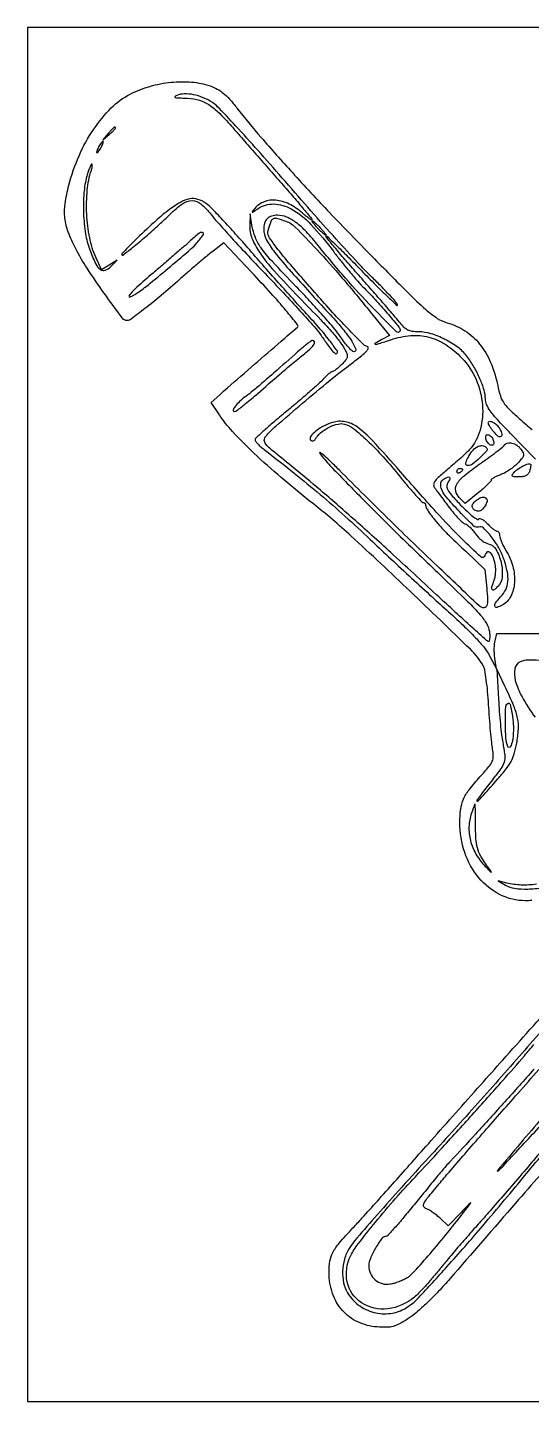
# Model space of a CAD drawing. Extents: x 0 to 485, y 0 to 483.
# Drawn here: x 0 to 177.2, y 0 to 483 of the extents above; entities that cross this region are included whole.
import ezdxf

# ---------------------------------------------------------------- set-up
doc = ezdxf.new("R2010")
doc.units = 0

msp = doc.modelspace()

# ---------------------------------------------------------------- linework, layer by layer
msp.add_lwpolyline([(0, 241.5), (0, 0), (242.5, 0), (485, 0), (485, 241.5), (485, 483), (242.5, 483), (0, 483)], close=True)
for points in [[(177.262335, 176.152585, -0.031535), (175.020099, 176.021962, -0.11651), (166.175297, 178.156768, -0.101732), (158.708889, 184.091205, -0.093341), (153.726388, 192.992146, -0.081221), (152, 203.549735, -0.031456), (152.297521, 208.274207, -0.0725), (153.246525, 211.696158, -0.061999), (155.233688, 215.017906, -0.018239), (159.063848, 219.570503, 0.008744), (162.214106, 223.173807, 0.068801), (163.398191, 225.047666, 0.111121), (163.762007, 226.799006, 0.038443), (163.519796, 229.385859, -0.016596), (163.203307, 231.681214, -0.003587), (162.816604, 235.669596, -0.003739), (162.436415, 240.295519, -0.003567), (162.118895, 245, 0.00815), (161.769859, 249.550227, 0.010551), (161.293826, 253.709375, 0.008467), (160.766306, 257.15329, 0.087571), (160.284428, 258.5, 0.070388), (155.709186, 264.40898, 0.002401), (134.535666, 284.800445, 0.00474), (113.770418, 304.234795, 0.018931), (100.5, 315.525423, -0.009307), (89.189853, 324.779017, -0.013567), (79.60527, 333.381776, -0.015264), (72.096178, 340.947041, -0.042518), (67.475289, 346.825842), (64.633847, 351.151685), (67.566924, 353.864151, -0.007348), (70.300108, 356.31824, -0.000331), (79.832357, 364.616298, -0.000583), (89.152363, 372.699689, -0.002323), (94.898179, 377.624908, 0.406245), (94.981217, 378.496041, 0.004505), (90.872471, 383.517812, 0.010201), (85.602785, 389.58528, 0.005256), (78.774864, 396.972698), (69.049727, 407.275307), (65.274864, 404.412996, 0.010439), (63.302991, 402.851923, 0.002855), (60.258866, 400.307459, 0.002885), (56.839713, 397.382206, 0.003002), (53.5, 394.456114, -0.006036), (46.989749, 388.821593, -0.009575), (41.266675, 384.172756, -0.005406), (36.428764, 380.477881, -0.161744), (34.990134, 380, -0.238078), (33.350033, 380.827867, -0.003684), (26.954357, 389.627016, -0.010323), (20.960883, 398.378147, -0.024828), (16.98961, 405.152695, -0.028838), (14.305491, 411.116526, -0.06406), (13.136301, 415.950675, -0.063078), (13.219781, 420.96991, -0.027235), (14.531591, 427.539901, -0.041229), (18.117785, 437.876637, -0.044249), (23.285249, 447.228763, -0.048015), (29.478129, 454.744605, -0.079322), (36.122574, 459.562113, -0.04644), (43.073512, 462.307914, -0.045362), (50.46679, 463.750778, -0.047069), (57.712173, 463.808791, -0.060658), (64.221269, 462.440273, -0.04099), (66.721494, 461.352617, -0.049051), (68.854056, 459.92386, -0.039091), (71.010305, 457.847799, -0.015531), (73.643736, 454.690273, 0.012148), (82.128658, 444.375643, 0.006425), (93.121474, 431.980758, 0.005678), (106.206065, 417.927687, 0.004051), (121.159833, 402.480884, 0.001997), (133.898846, 389.636434, 0.01551), (140.051811, 383.852336, 0.034155), (144.080136, 380.756768, 0.081575), (147.507216, 379.209313, -0.08011), (153.796405, 376.391518, -0.077997), (158.947206, 371.718703, -0.070258), (162.816477, 365.235164, -0.049176), (165.330349, 357.093899, 0.025066), (166.237129, 353.562461, 0.068844), (167.328201, 351.238469, 0.054832), (169.148898, 349.014221, 0.011687), (172.805108, 345.595054, 0.006161), (175.268396, 343.451035, 0.009197), (177.478599, 341.643547, 0.004845)], [(178.585294, 331.283961), (169.792647, 340.32278, -0.00647), (165.192557, 345.175751, -0.029119), (162.712582, 348.195959, -0.051915), (161.411984, 350.438632, -0.104033), (160.978038, 352.430799, 0.070211), (160.512845, 355.56504, 0.030377), (159.070087, 359.538761, 0.029009), (156.973964, 363.69598, 0.031658), (154.464646, 367.457465, 0.071172), (151.29344, 370.576408, 0.041831), (146.753766, 373.368284, 0.041949), (141.844536, 375.351379, 0.075154), (137.553656, 376.000029, -0.033195), (135.29205, 376.150359, -0.085046), (133.731107, 376.63736, -0.079759), (132.36326, 377.637373, -0.026724), (130.712989, 379.492986, 0.009056), (129.004202, 381.556783, 0.001262), (125.377409, 385.757512, 0.001443), (121.05614, 390.708213, 0.001224), (116.462989, 395.914073, -0.002688), (112.068831, 400.923886, -0.00427), (108.367253, 405.264471, -0.001098), (105.185184, 409.078037, -0.17505), (105, 409.590775, -0.661237), (105.208967, 409.679699, -0.001199), (108.831394, 406.177408, -0.004558), (113.040237, 402.013334, -0.002616), (118.043043, 396.919658, 0.00347), (122.982091, 391.908068, 0.006947), (126.96715, 388.029525, 0.006384), (129.888073, 385.33452, 0.824655), (130.107219, 385.5, 0.067162), (129.326004, 386.668584, 0.006135), (126.973324, 389.267695, 0.007849), (124.069171, 392.301057, 0.006067), (120.813217, 395.517687, -0.014061), (116.275506, 400.146235, -0.002869), (108.527117, 408.604384, -0.00302), (99.633488, 418.545254, -0.002831), (90.664769, 428.809266, 0.003397), (82.026213, 438.672842, 0.004703), (74.135923, 447.392901, 0.002991), (67.402482, 454.608122, 0.057397), (65.055902, 456.581703, 0.047166), (61.812222, 458.313269, 0.049762), (58.358621, 459.368884, 0.054431), (55.112357, 459.65674, 0.096911), (52.5, 459.090282, 0.084028), (51.884406, 458.691862, 0.570344), (51.944004, 458.409387, 0.073212), (52.852218, 458.244081, 0.006797), (55.138511, 458.1977, -0.055973), (59.547786, 457.672656, -0.076996), (63.242346, 456.179684, -0.058972), (66.978287, 453.306857, -0.020239), (71.67288, 448.337601, 0.000599), (74.665823, 444.909358, 0.000195), (79.092971, 439.854548, 0.000195), (84.015542, 434.242907, 0.000219), (88.75, 428.854714, -0.002303), (93.062685, 423.905088, -0.003682), (96.695312, 419.633799, -0.000823), (99.84132, 415.86643, -0.175292), (100, 415.427721, -0.581317), (99.827855, 415.329691, -0.018004), (98.979904, 415.874975, -0.018555), (97.860153, 416.716696, -0.00971), (96.527334, 417.841856, 0.063036), (91.942811, 420.942279, 0.093986), (87.305027, 422.282437, 0.114457), (83.16637, 421.724336, 0.133146), (79.958903, 419.4019, 0.003099), (79.004982, 418.205638, 0.591082), (79.054013, 418.089897, 0.176738), (79.297357, 418.151371, 0.001411), (80.972506, 419.297724, -0.158527), (86.555734, 420.954815, -0.123216), (92.695543, 419.248183, -0.075993), (99.63834, 413.770185, -0.027768), (107.680082, 404.136412, 0.008597), (110.227086, 400.835877, 0.006147), (113.184364, 397.228783, 0.006209), (116.088139, 393.860267, 0.013219), (118.433153, 391.34455, -0.009337), (122.737594, 386.798063, -0.009122), (126.903461, 382.059221, -0.003876), (130.601678, 377.625043, -0.173561), (131, 376.512111, -0.66378), (129.777344, 375.996918, -0.007586), (121.391481, 384.432969, -0.012481), (111.801004, 394.888263, -0.010765), (102.246703, 406.32887, 0.020215), (98.05458, 411.1601, 0.043691), (94.385426, 414.432842, 0.058692), (91.061859, 416.352498, 0.101613), (87.95, 416.996262, 0.074962), (85.812482, 416.677188, 0.123317), (84.256075, 415.73741, 0.123833), (83.330439, 414.178303, 0.075959), (83.035435, 412.05, 0.12096), (83.95476, 408.518169, 0.041173), (86.870399, 404.045517, 0.018689), (92.700911, 397.086225, 0.002436), (105.74139, 382.793492, -0.011163), (110.762838, 377.093149, -0.029789), (113.998282, 372.750129, -0.055556), (115.424029, 369.9414, -0.530094), (114.77568, 369.025785, -0.186848), (114.096786, 369.304568, -0.018809), (112.851218, 370.57861, -0.021561), (111.44329, 372.272833, -0.015515), (110.0157, 374.275785, 0.027595), (107.926234, 377.06246, 0.005941), (103.990598, 381.637262, 0.006185), (99.298434, 386.831192, 0.00587), (94.397562, 392, -0.004727), (85.990489, 400.826203, -0.032007), (82.164277, 405.484532, -0.061637), (80.134494, 409.195395, -0.052325), (78.929941, 413.5), (78.250333, 417.5), (78.125167, 413.445781, 0.1034), (78.928332, 408.908618, 0.054988), (81.630266, 403.856861, 0.033935), (86.718002, 397.419788, 0.009542), (95.505535, 388.095587, -0.002577), (103.094338, 380.264796, -0.012122), (107.319624, 375.640207, -0.02108), (109.985449, 372.302259, -0.036872), (111.857979, 369.302527, -0.054925), (112.358821, 368.028635, -0.13857), (112.348423, 367.04132, -0.102612), (111.804672, 366.02293, -0.022621), (110.461618, 364.552527, -0.014317), (109.426421, 363.574975, -0.018963), (108.427054, 362.749805, -0.016564), (107.562182, 362.133455, -0.147567), (107.119843, 362, 0.15893), (106.682026, 361.857229, 0.01718), (105.833579, 361.192187, 0.019723), (104.857273, 360.30323, 0.014673), (103.849375, 359.25, -0.025743), (102.294044, 357.695103, -0.003771), (98.958565, 354.732621, -0.004253), (94.956555, 351.291426, -0.003639), (90.684077, 347.733391, 0.004919), (86.588937, 344.305238, 0.007681), (83.138448, 341.265625, 0.003), (80.256671, 338.615556, 0.208249), (80, 338.026023, 0.170428), (80.176407, 337.523515, 0.020829), (80.954688, 336.630539, 0.022754), (82.005314, 335.618347, 0.016939), (83.25, 334.596505, -0.00518), (93.750859, 326.381283, -0.007241), (102.952645, 318.806523, -0.007552), (111.621319, 311.229488, -0.006516), (120.5, 303.016994, 0.002071), (126.788776, 297.09547, 0.001326), (134.139292, 290.267821, 0.001332), (141.37537, 283.61778, 0.002492), (147.272059, 278.281257, -0.006874), (153.118894, 272.895881, -0.014189), (157.508615, 268.496797, -0.017598), (160.661114, 264.907963, -0.051956), (162.46254, 262.168881), (164.880961, 257.5), (164.318448, 261.195714, -0.023126), (164.149932, 262.797744, -0.017784), (164.109491, 264.556133, -0.018102), (164.190014, 266.205893, -0.040255), (164.397019, 267.445714), (165.038104, 270), (176.614682, 270, 0.00518), (183.384437, 270.070141, 0.032723)], [(179.844728, 260.450553, 0.036602), (175.978214, 260.619987, 0.0935), (173.25, 260.021822, 0.2513), (171.344284, 257.646294, 0.111402), (171.502511, 253.50562, 0.063736), (173.868385, 247.706892, 0.026282), (178.434366, 240.539774, -0.022531)], [(178.951727, 181.82024, -0.041903), (173.490769, 181.550097, -0.05335), (168.5, 182.258131), (165.5, 183.016262), (168, 181.543566, 0.098103), (171.239046, 180.409557, 0.041659), (175.850738, 180.142156, 0.03885), (181.010495, 180.675567, 0.039413)], [(188.872345, 89.409799, 0.001955), (171.59532, 69.743053, 0.000819), (148.47757, 43.131287, -0.010939), (144.526786, 38.765092, -0.011933), (140.499031, 34.703667, -0.012509), (136.820336, 31.340112, -0.036316), (134.063754, 29.274568, -0.015678), (130.784992, 27.313155, -0.059758), (128.58266, 26.412043, -0.064801), (126.320615, 26.094228, -0.020596), (122.911524, 26.200019, -0.091688), (116.120039, 27.970919, -0.102661), (110.715591, 32.016175, -0.099411), (107.247689, 37.996789, -0.080862), (106.021962, 45.315741, -0.04137), (106.34061, 49.385704, -0.082517), (107.370707, 52.437922, -0.055618), (109.608507, 55.700011, -0.010851), (114.39076, 61, 0.004648), (117.675608, 64.550901, 0.001149), (122.995838, 70.4375, 0.001175), (129.056421, 77.20625, 0.001177), (135.082042, 84, -0.00054), (141.906532, 91.714236, -0.000276), (150.487707, 101.382349, -0.000274), (159.340531, 111.334435, -0.000412), (167.073615, 120.00374, 0.001551), (186.205477, 141.550409, 0.014007)], [(188.143335, 138.867415, -0.002602), (172.946364, 121.366294, -0.002535), (156.201745, 102.478426, -0.002902), (140, 84.59842, 0.00243), (130.439371, 74.067463, 0.003381), (121.989829, 64.540207, 0.002081), (114.972352, 56.451363, 0.043056), (113.093034, 53.843125, 0.065154), (111.45233, 50.04941, 0.060136), (110.784399, 45.855522, 0.062139), (111.13861, 41.76179, 0.08096), (112.503688, 38.263044, 0.099819), (116.413794, 33.916097, 0.095831), (121.757568, 31.346634, 0.096887), (127.623263, 30.971031, 0.104669), (133.02294, 32.867757, 0.0677), (137.44329, 36.453846, 0.005599), (147.48118, 47.384875, 0.006695), (160.061523, 61.77945, 0.003517), (175.334273, 79.992324, -0.000174), (181.982016, 88.028318, -0.000244)], [(180.622746, 88.023237, -0.002222), (175.316603, 81.724644, -0.001641), (169.390059, 74.79892, -0.001658), (163.745828, 68.290515, -0.003717), (159.407243, 63.394986, 0.003293), (155.518006, 59.01399, 0.00257), (151.348995, 54.205457, 0.002598), (147.512162, 49.686538, 0.006326), (144.743462, 46.305135, -0.007953), (142.380819, 43.438724, -0.007563), (139.888993, 40.599848, -0.007533), (137.611013, 38.157439, -0.026417), (136.04075, 36.687743, -0.144993), (126.662052, 32.594432, -0.177264), (117.396934, 34.737771, -0.198898), (112.398522, 42.04538, -0.172578), (113.651282, 51.29966, -0.045462), (116.288578, 55.439638, -0.007028), (122.35451, 63.0629, -0.008213), (129.417038, 71.403681, -0.009748), (136.365579, 79.036233, 0.004113), (145.257839, 88.585415, 0.002048), (156.371124, 100.818525, 0.002017), (167.13251, 112.859541, 0.005372), (174.685204, 121.565894, -0.002595), (178.035041, 125.471009, -0.001393)], [(178.036849, 116.799286, -0.002111), (167.809023, 105.336043, -0.002111), (157.483827, 93.958518, -0.003543), (148.703069, 84.5, 0.013126), (147.077359, 82.680077, 0.00197), (143.925473, 78.929688, 0.002212), (140.239511, 74.468591, 0.001907), (136.40576, 69.75, -0.004489), (132.70769, 65.246115, -0.007057), (129.442486, 61.451563, -0.002527), (126.587774, 58.259876, -0.212102), (126.002714, 58, 0.239611), (124.547058, 57.259926, 0.02489), (122.376443, 53.949151, 0.029864), (120.534231, 50.330016, 0.103145), (120, 47.767865, 0.103582), (120.586368, 44.967794, 0.112792), (122.239501, 42.735795, 0.113228), (124.692149, 41.449002, 0.105023), (127.5318, 41.311447, 0.031936), (128.996215, 41.646192, 0.019751), (130.668144, 42.215268, 0.019785), (132.281785, 42.911113, 0.033348), (133.565335, 43.634766, 0.06415), (136.089914, 45.796667, 0.005984), (141.519624, 51.955791, 0.007735), (147.732116, 59.405275, 0.006462), (154.101941, 67.5, 0.001808), (155.893817, 69.85627, 0.815974), (155.818878, 69.941325, 0.072709), (155.36473, 69.584886, 0.000733), (152.53956, 66.604873), (147.912398, 61.709746), (145.206199, 64.297531, 0.02165), (144.007687, 65.348158, 0.017823), (142.644241, 66.36501, 0.018188), (141.32345, 67.209343, 0.044846), (140.284834, 67.701845, -0.178304), (139.364529, 68.486581, -0.249909), (139.341165, 69.545745, -0.053392), (140.571529, 71.446768, -0.003501), (144.733548, 76.509186, -0.003758), (148.254672, 80.667505, -0.001103), (153.723033, 86.999574, -0.001108), (159.907181, 94.096809, -0.001189), (165.978261, 101, 0.001061), (172.420019, 108.320889, 0.000717), (179.738141, 116.697606, 0.000722)], [(180.906661, 99.75669, 0.000897), (173.377698, 90.873828, 0.000129), (165.194205, 81.178447, 0.638), (165.277129, 81, 0.208177), (165.701669, 81.184766, 0.000077), (177.592918, 93.957783, 0.001375), (189.095908, 106.385907, 0.001834)]]:
    msp.add_lwpolyline(points, format="xyb")
for points in [[(28.404988, 445.75), (26.5, 443.5), (28.75, 445.404988, 0.010402), (30.102181, 446.598996, 0.048385), (30.795506, 447.373826, 0.197337), (30.898791, 447.789444, 0.372044), (30.654988, 448, 0.191119), (30.44834, 447.918017, 0.007508), (29.851732, 447.339063, 0.012381), (29.159969, 446.612165, 0.008332)], [(25, 441, 0.018363), (24.624831, 440.232522, 0.03505), (24.390928, 439.5875, 0.048507), (24.307737, 439.132581, 0.439016), (24.429632, 439, 0.205392), (24.683068, 439.108693, 0.023718), (25.097178, 439.5875, 0.025446), (25.553569, 440.233921, 0.018122), (26, 441, 0.018363), (26.375169, 441.767478, 0.03505), (26.609072, 442.4125, 0.048507), (26.692263, 442.867419, 0.439016), (26.570368, 443, 0.205392), (26.316932, 442.891307, 0.023718), (25.902822, 442.4125, 0.025446), (25.446431, 441.766079, 0.018122)], [(20.883966, 430.75, 0.049606), (19.84021, 424.831496, 0.028607), (19.708197, 417.591414, 0.028667), (20.398271, 410.446582, 0.053635), (21.89407, 404.841105, 0.018471), (23.961105, 400.017783, 0.11489), (25.621635, 397.924356, 0.262271), (27.321503, 397.652748, 0.113367), (29.304525, 398.952858), (31.5, 401.24111), (28.745847, 399.502824), (25.991695, 397.764538), (24.0119, 402.240193, -0.056037), (21.863951, 409.07447, -0.035567), (20.851786, 417.367127, -0.035477), (21.024443, 425.758148, -0.054011), (22.467039, 432.896148, 0.021615), (22.685243, 433.703045, 0.03876), (22.78328, 434.381993, 0.051243), (22.765804, 434.860919, 0.3741), (22.605932, 435, 0.293191), (22.349941, 434.835774, 0.011262), (21.881956, 433.751562, 0.017015), (21.37949, 432.379001, 0.010803)], [(49.349084, 418.571948, 0.024044), (44.480931, 414.504095, 0.007959), (37.730589, 408.087278, 0.013785), (33.186139, 403.374692, 0.896449), (33.5, 403.018303, 0.01803), (36.94822, 405.634166, 0.00684), (41.574601, 409.520856, 0.006929), (46.287026, 413.706488, 0.011578), (50.118421, 417.372014, -0.041756), (54.470756, 421.060081, -0.156415), (57.841586, 422.136844, -0.175602), (60.968677, 420.999672, -0.055615), (64.454421, 417.355899, 0.019756), (66.706396, 414.636374, 0.002609), (71.732179, 409.091735, 0.003023), (77.768624, 402.581006, 0.002531), (84.250228, 395.744076, -0.003145), (90.673258, 388.952259, -0.003958), (96.531398, 382.578799, -0.003171), (101.365863, 377.166158, -0.031226), (103.239636, 374.753128, 0.004901), (105.673985, 371.252482, 0.023774), (107.1666, 369.348895, 0.042552), (108.169674, 368.369938, 0.386017), (108.730557, 368.397224, 0.363726), (108.81882, 369.401095, 0.011153), (106.175115, 373.009477, 0.016079), (102.477088, 377.519721, 0.007952), (97.511254, 383.015035, -0.004324), (93.981751, 386.864352, -0.001475), (88.924005, 392.510474, -0.001466), (83.376117, 398.777541, -0.001691), (78.123657, 404.786905, 0.003913), (73.18088, 410.391479, 0.005106), (68.566819, 415.43687, 0.003836), (64.631645, 419.588333, 0.046456), (62.969286, 421.02187, 0.076831), (59.912675, 422.556937, 0.123123), (57.015341, 422.751473, 0.090016), (53.739486, 421.5277, 0.02774)], [(90.8291, 414.909731, -0.113814), (94.139516, 412.824656, -0.008083), (101.747181, 404.914329, -0.010839), (110.686337, 394.886317, -0.007323), (120.459656, 383.086361), (127.222982, 374.672722), (124.611491, 373.304424, 0.011977), (122.228344, 371.982073, 0.757862), (122.306535, 371.684271, 0.082223), (123.556155, 371.869392, 0.003609), (127.748455, 373.251078, -0.061359), (134.705821, 374.683293, -0.083424), (141.080283, 374.133696, -0.081746), (147.02009, 371.51245, -0.056434), (152.693422, 366.815969, -0.089629), (157.698461, 359.305006, -0.082409), (159.947581, 350.292747, -0.086958), (159.121862, 341.473845, -0.118447), (155.288156, 334.5, -0.020123), (154.231494, 333.429022, -0.004289), (152.304921, 331.658164, -0.004478), (150.034741, 329.643748, -0.004248), (147.688799, 327.634175, 0.007577), (144.419777, 324.79592, 0.060999), (143.111702, 323.300928, 0.163028), (142.795273, 322.174063, 0.149306), (143.204933, 321.037277, -0.000194), (143.934924, 320.060731, -0.000039), (145.238409, 318.315296, -0.000041), (146.755629, 316.282983, -0.000038), (148.3088, 314.201828, 0.014843), (149.891032, 312.207724, 0.017943), (151.495554, 310.437382, 0.016762), (152.932733, 309.057424, 0.105626), (153.8088, 308.554543, -0.085258), (154.594363, 308.14484, -0.028118), (155.587831, 307.295998, -0.027068), (156.603935, 306.212686, -0.027586), (157.490199, 305.032516, 0.04366), (158.437893, 303.851492, 0.035829), (159.637503, 302.765603, 0.037164), (160.894612, 301.924337, 0.074955), (162.005424, 301.498809, -0.211964), (164.719239, 299.503669, -0.074487), (166.509609, 294.893222, -0.072948), (166.894307, 289.845628, -0.180892), (165.380952, 286.52381, -0.033191), (164.005377, 285.319672, -0.446761), (163.420531, 285.430714, -0.207015), (163.299472, 286.324756, -0.01544), (164.053603, 288.723921, 0.041536), (164.436622, 290.209038, 0.034142), (164.601971, 291.838607, 0.033753), (164.544545, 293.496875, 0.037881), (164.26217, 295.068059, 0.04415), (163.437536, 297.386038, 0.143959), (162.379275, 298.602434, 0.348917), (161.431938, 298.504927, 0.145025), (160.762877, 297.305339, -0.575153), (159.372603, 296.865859, -0.011499), (152.789343, 303.132022, -0.013045), (143.730683, 312.644138, -0.004531), (131.160158, 326.809021, 0.007209), (121.323576, 337.774349, 0.049264), (115.903669, 342.592986, 0.110764), (111.695311, 344.410384, 0.1231), (107.284676, 344.154569, 0.042129), (104.070469, 342.844197, 0.050798), (101.331322, 341.077545, 0.062601), (99.589996, 339.286852, 0.309324), (99.528125, 337.954494, 0.177305), (99.921, 337.645621, 0.188281), (100.408854, 337.673414, 0.09988), (100.995503, 338.099545, 0.03313), (101.665112, 338.932268, -0.077364), (103.602233, 340.948324, -0.052026), (106.334935, 342.612438, -0.053527), (109.195855, 343.61183, -0.119318), (111.487064, 343.592603, -0.108527), (114.609584, 342.037332, -0.020349), (119.44496, 337.804824, -0.019719), (125.052063, 332.041488, -0.013105), (131.035945, 325.023324, 0.005232), (133.891967, 321.564808, 0.008143), (136.432604, 318.650601, 0.00334), (138.645443, 316.227073, 0.208998), (139.164957, 316, -0.132893), (139.483397, 315.913841, -0.100535), (139.754706, 315.671592, -0.087675), (139.937243, 315.309218, -0.073059), (140, 314.882015, 0.126693), (140.16275, 314.250023, 0.015926), (140.889996, 313.025534, 0.017895), (141.869571, 311.604602, 0.013972), (143.029772, 310.132015, 0.003506), (145.3309, 307.412471, 0.01681), (146.704471, 305.916833, 0.008949), (148.468768, 304.183999, 0.00048), (154.167641, 298.794071), (160.835281, 292.5), (161.44549, 285.75, -0.007142), (161.726002, 282.059913, -0.049484), (161.658454, 280.24983, -0.139373), (161.264167, 279.350419, -0.223799), (160.520491, 279, -0.19161), (158.839052, 279.66892, -0.000772), (143.884996, 293.848044, -0.003841), (127.496427, 309.677015, -0.002806), (109.527658, 327.5, 0.004647), (106.216876, 330.75982, 0.013265), (103.83358, 332.943944, 0.061073), (102.898976, 333.574183, 0.782445), (102.743019, 333.394276, 0.038447), (106.430179, 328.931676, 0.003074), (117.11949, 317.985767, 0.004072), (130.253855, 304.915127, 0.002891), (145.186316, 290.463354, -0.002729), (154.806581, 281.158798, -0.020233), (159.178912, 276.523006, -0.044479), (161.433435, 273.409981, -0.101508), (162.384146, 270.684056, -0.020905), (162.516365, 269.242265, -0.040073), (162.481009, 268.081855, -0.059634), (162.305386, 267.330733, -0.410929), (161.995595, 267.184056, -0.09884), (161.369277, 267.55493, -0.000569), (156.278706, 272.136343, -0.002385), (150.493332, 277.405254, -0.001511), (143.797765, 283.59924, 0.002157), (127.727808, 298.426903, 0.003912), (114.437801, 310.394196, 0.004709), (103.031246, 320.314788, 0.006899), (92.795578, 328.807837, -0.002945), (85.997138, 334.358647, -0.043664), (83.807656, 336.51542, -0.175693), (83.268382, 337.957678, -0.185561), (83.795578, 339.371268, -0.032812), (87.315919, 342.862711, -0.003003), (96.670774, 350.898103, -0.004246), (106.355045, 358.975431, -0.010555), (113.613424, 364.673765, 0.006302), (117.422071, 367.611809, 0.036475), (119.292588, 369.328657, 0.136919), (119.802936, 370.301463, 0.422864), (119.433101, 370.854875, -0.150749), (118.229313, 371.482807, -0.003756), (113.808473, 375.922802, -0.00776), (108.696626, 381.298936, -0.005169), (103, 387.609058, -0.002226), (92.459362, 399.637875, -0.015109), (87.458667, 405.760343, -0.026037), (84.833787, 409.575711, -0.21525), (84.574672, 411.612804, -0.011847), (85.682036, 414.940976, -0.187342), (86.450681, 415.825736, -0.194604), (87.601541, 415.942038, -0.012936)], [(56.966393, 407.722942, -0.00562), (55.019674, 405.987048, -0.001339), (51.740639, 403.144047, -0.001377), (47.956079, 399.898581, -0.00136), (44.138679, 396.661047, 0.008108), (38.415441, 391.672846, 0.048024), (35.735275, 388.747721, 0.790999), (36.125737, 388.277225, 0.037595), (39.192425, 390.096862, 0.01904), (43.114132, 393.07043, 0.00334), (50.236303, 398.990706, 0.002196), (57.466781, 405.13764, 0.041849), (59.544719, 407.245801, 0.017619), (61.827933, 410.191981, 0.550161), (61.542911, 410.90172, 0.221917), (60.237673, 410.563194, 0.012232)], [(103, 412.5, -0.009992), (103.866074, 411.540383, -0.019379), (104.511844, 410.734375, -0.020261), (104.921391, 410.130831, -0.588095), (104.848628, 410, -0.171788), (104.552307, 410.104905, -0.00995), (103.805594, 410.734375, -0.014186), (102.936139, 411.542213, -0.00989), (102, 412.5, -0.009992), (101.133926, 413.459617, -0.019379), (100.488156, 414.265625, -0.020261), (100.078609, 414.869169, -0.588095), (100.151372, 415, -0.171788), (100.447693, 414.895095, -0.00995), (101.194406, 414.265625, -0.014186), (102.063861, 413.457787, -0.00989)], [(96, 369.842017, -0.000751), (87.739662, 362.549341, -0.003092), (82.704467, 358.172396, -0.004966), (79.259012, 355.273516, -0.013474), (76.742599, 353.310096, 0.027005), (74.561436, 351.511265, 0.044742), (72.957966, 349.74721, 0.091883), (72.336924, 348.50954, 0.499384), (72.719864, 348, 0.167639), (73.611494, 348.307587, 0.005627), (76.563963, 350.673872, 0.006605), (80.946356, 354.365822, 0.001359), (88.571363, 361, -0.003667), (90.807317, 362.927339, -0.002825), (93.274127, 364.998461, -0.002856), (95.601728, 366.908042, -0.006812), (97.357577, 368.292632, 0.024238), (99.49249, 370.100237, 0.066597), (100.7414, 371.62347, 0.215113), (100.860655, 372.535676, 0.341432), (100.25, 372.970687, 0.140197), (99.799936, 372.822716, 0.009591), (98.692188, 372.039548, 0.013107), (97.395333, 371.031399, 0.009439)], [(166.1088, 341.796705, -0.057436), (166.815463, 340.010105, -0.373448), (166.425142, 339.208052, -0.282681), (165.385504, 339.362968, -0.047698), (163.91392, 340.860784, -0.016325), (163.18114, 341.827532, -0.019871), (162.562214, 342.780076, -0.018801), (162.11036, 343.609413, -0.115832), (162, 344.079399, -0.417961), (162.495006, 344.56812, -0.124214), (163.637549, 344.264251, -0.06844), (165.070102, 343.189232, -0.07488)], [(163.845503, 337.551966, -0.05162), (163.910592, 336.817, -0.158392), (163.751111, 336.34986, -0.215807), (163.389327, 336.151022, -0.100052), (162.845503, 336.217698, -0.094625), (162.305054, 336.520093, -0.055874), (161.79375, 337.057674, -0.053155), (161.386587, 337.733074, -0.061282), (161.154497, 338.448034, -0.05162), (161.089408, 339.183, -0.158392), (161.248889, 339.65014, -0.215807), (161.610673, 339.848978, -0.100052), (162.154497, 339.782302, -0.094625), (162.694946, 339.479907, -0.055874), (163.20625, 338.942326, -0.053155), (163.613413, 338.266926, -0.061282)], [(173.43228, 334.793221, -0.039676), (174.237845, 333.423696, -0.170462), (174.34452, 332.497868, -0.120192), (173.859785, 331.524875, -0.015639), (172.297605, 329.788745, -0.033033), (171.030475, 328.629947, -0.021643), (169.432691, 327.461426, -0.021786), (167.769772, 326.454183, -0.038535), (166.308621, 325.794636, 0.018314), (165.041042, 325.283051, 0.026887), (163.971907, 324.734597, 0.025304), (163.178499, 324.216656, 0.239914), (163, 323.866061, -0.192776), (162.82671, 323.433304, -0.008418), (161.661696, 322.252332, -0.013256), (160.189778, 320.884249, -0.008967), (158.44407, 319.400657), (153.88814, 315.667415), (151.839379, 317.716176, -0.145548), (150.547219, 320.102218, -0.190583), (150.961438, 322.524254, -0.086788), (153.493386, 325.41591, -0.01682), (159.064124, 329.605673, 0.00414), (162.135948, 331.796302, 0.005941), (164.81811, 333.791828, 0.003356), (167.044305, 335.513329, 0.088295), (167.545665, 336.073888, -0.194901), (168.643432, 336.878068, -0.115886), (170.287942, 336.905247, -0.095139), (172.049249, 336.152419, -0.091795)], [(161.443666, 335.091151, -0.335068), (161.347341, 334.058911, -0.019941), (159.005288, 331.689276, -0.023717), (156.450603, 329.520185, -0.165621), (154.923275, 329, -0.149735), (154.291893, 329.193416, -0.267215), (154.060854, 329.666803, -0.091162), (154.294411, 330.581468, -0.013172), (155.149704, 332.315741, -0.065234), (156.666057, 334.463301, -0.102962), (158.494407, 335.769999, -0.15361), (160.191792, 335.958288, -0.208667)], [(176.523918, 327.075361, -0.080002), (176.040035, 326.115638, -0.109064), (175.318219, 325.473732, -0.088874), (174.275292, 325.113801, -0.038778), (172.810168, 325, -0.01151), (171.046048, 325.040615, -0.178792), (170.497568, 325.272433, -0.35628), (170.440255, 325.702284, -0.035204), (171.092837, 326.611862, -0.068994), (172.358602, 327.76832, -0.035688), (174.210019, 328.856051, -0.030517), (176.028005, 329.622169, -0.27463), (176.841306, 329.458801, -0.221835), (176.93931, 329.226949, -0.023931), (176.888862, 328.631582, -0.02579), (176.751409, 327.892808, -0.017955)], [(147.802876, 323.055961, 0.136626), (147.419466, 321.755376, 0.133376), (147.757907, 320.430368, 0.054459), (149.065266, 318.614792, 0.007223), (152.286431, 315.138555, 0.013245), (154.518242, 312.919502, 0.023091), (156.497058, 311.219105, 0.020541), (158.094058, 310.072669, 0.422429), (158.616366, 310.188284, -0.286558), (159.046245, 310.400765, -0.095224), (159.750002, 310.191542, -0.058113), (160.655275, 309.578905, -0.028029), (161.664806, 308.60569, 0.018284), (162.660201, 307.607973, 0.023161), (163.653061, 306.765421, 0.022133), (164.528055, 306.149807, 0.143181), (165.040469, 306, -0.166303), (165.406515, 305.874788, -0.095312), (165.718138, 305.52061, -0.076226), (165.92878, 304.992252, -0.056863), (166, 304.368034, 0.080351), (166.138326, 303.512824, 0.019817), (166.641429, 302.177603, 0.01977), (167.347761, 300.675335, 0.018636), (168.183589, 299.202946, -0.071301), (170.623446, 293.607901, -0.084), (171.206903, 287.864854, -0.099603), (169.893259, 283.022575, -0.155213), (166.904003, 279.948624, -0.049969), (164.991396, 279.158987, -0.441328), (164.293755, 279.576747, -0.21663), (164.568622, 280.768604, -0.027671), (166.322902, 282.81515, 0.076899), (168.117886, 285.380719, 0.092987), (168.904922, 288.207435, 0.073117), (168.698897, 291.644883, 0.030649), (167.472098, 296.127867, 0.046962), (165.678339, 300.120427, 0.037393), (163.046058, 304.044533, 0.034371), (160.324703, 307.059102, 0.291392), (158.616909, 307.406488, -0.291172), (156.924596, 307.750012, -0.009692), (151.858179, 312.825884, -0.015489), (147.173178, 318.01795, -0.099274), (145.468, 321.100824, -0.052284), (145.270178, 322.062576, -0.079939), (145.322111, 322.910761, -0.093656), (145.620582, 323.602288, -0.103313), (146.142988, 324.109533, -0.027602), (147.608426, 324.928449, -0.260664), (148.301528, 324.889886, -0.367278), (148.472295, 324.340309, -0.038906)], [(153, 327.559017, -0.151918), (152.934461, 327.34829, -0.038439), (152.70625, 327.066025, -0.035638), (152.382774, 326.768994, -0.029505), (152, 326.5, -0.082592), (151.6179, 326.343488, -0.161196), (151.29375, 326.3746, -0.182303), (151.078288, 326.586039, -0.108972), (151, 326.940983, -0.093332), (151.076123, 327.345238, -0.09642), (151.29375, 327.688914, -0.099167), (151.618444, 327.918938, -0.105053), (152, 328, -0.042167), (152.382849, 327.967655, -0.061769), (152.70625, 327.870461, -0.081139), (152.92554, 327.727648, -0.210953)], [(161.29815, 317.368517, -0.270741), (161.559924, 316.370816, -0.073532), (160.86945, 314.820527, -0.069345), (159.705057, 313.450052, -0.184049), (158.523833, 313, -0.126439), (157.150606, 313.352899, -0.203783), (156.416048, 314.288405, -0.19064), (156.555974, 315.519532, -0.112849), (157.538354, 316.651704, -0.021749), (158.909362, 317.565469, -0.089236), (159.838288, 317.921914, -0.146101), (160.583147, 317.845856, -0.098692)], [(165.600816, 246.939686, 0.005731), (165.875881, 242.59081, 0.00538), (166.255404, 238.156887, 0.005361), (166.676459, 234.232017, 0.018429), (167.070538, 231.700779, -0.017439), (167.784886, 227.171391, -0.102948), (167.585324, 224.79051, -0.086281), (166.448711, 222.501768, -0.010323), (163, 218, 0.004169), (161.083712, 215.561339, 0.006395), (159.46875, 213.41428, 0.002566), (158.123828, 211.557888, 0.156724), (158, 211.172541, 0.604309), (158.234415, 211.049417, 0.050788), (158.903984, 211.619159, 0.009947), (160.383572, 213.225354, 0.000467), (165.263181, 218.749065, 0.013653), (168.313784, 222.405418, 0.045156), (170.024987, 225.030015, 0.052224), (171.105463, 227.7105, 0.023084), (171.986845, 231.430282, 0.031865), (172.589848, 236.316598, 0.065582), (172.313534, 240.153025, 0.048602), (170.979497, 244.465549, 0.011156), (167.871685, 251.435243), (165.060556, 257.379373)], [(170.554765, 240.483366, -0.022475), (170.761304, 238.502821, -0.0154), (170.82497, 236.243216, -0.015551), (170.75125, 234.058384, -0.030164), (170.533309, 232.32586, -0.086976), (169.712394, 230.138015, -0.626483), (168.877253, 230.205817, -0.076552), (168.200987, 233.263695, -0.015689), (168.015313, 238.809017, -0.011254), (168.122856, 244.07667, -0.240737), (168.867925, 245.391942, -0.527932), (169.726492, 245.040452, -0.015472)], [(156.097825, 206.850777, 0.074619), (155.194635, 202.063354, 0.072602), (155.721965, 197.174322, 0.06917), (157.670782, 192.440239, 0.058447), (160.930794, 188.110676, 0.004735), (162.22291, 186.782477, 0.023374), (162.991715, 186.076309, 0.721455), (163.078826, 186.130167, 0.104354), (162.934618, 186.435797, -0.018156), (159.910244, 190.739934, -0.061553), (158.410001, 193.820045, -0.062804), (157.720208, 197.139956, -0.019439), (157.51296, 202.24871, 0.00184), (157.497054, 205.220035, 0.003068), (157.459106, 207.721615, 0.000379), (157.410215, 209.937208, 0.405075), (157.347825, 209.99871, 0.30768), (157.267167, 209.94488, 0.001834), (156.917866, 209.074537, 0.006594), (156.529679, 208.058068, 0.004047)]]:
    msp.add_lwpolyline(points, format="xyb", close=True)

doc.saveas('drawing.dxf')
